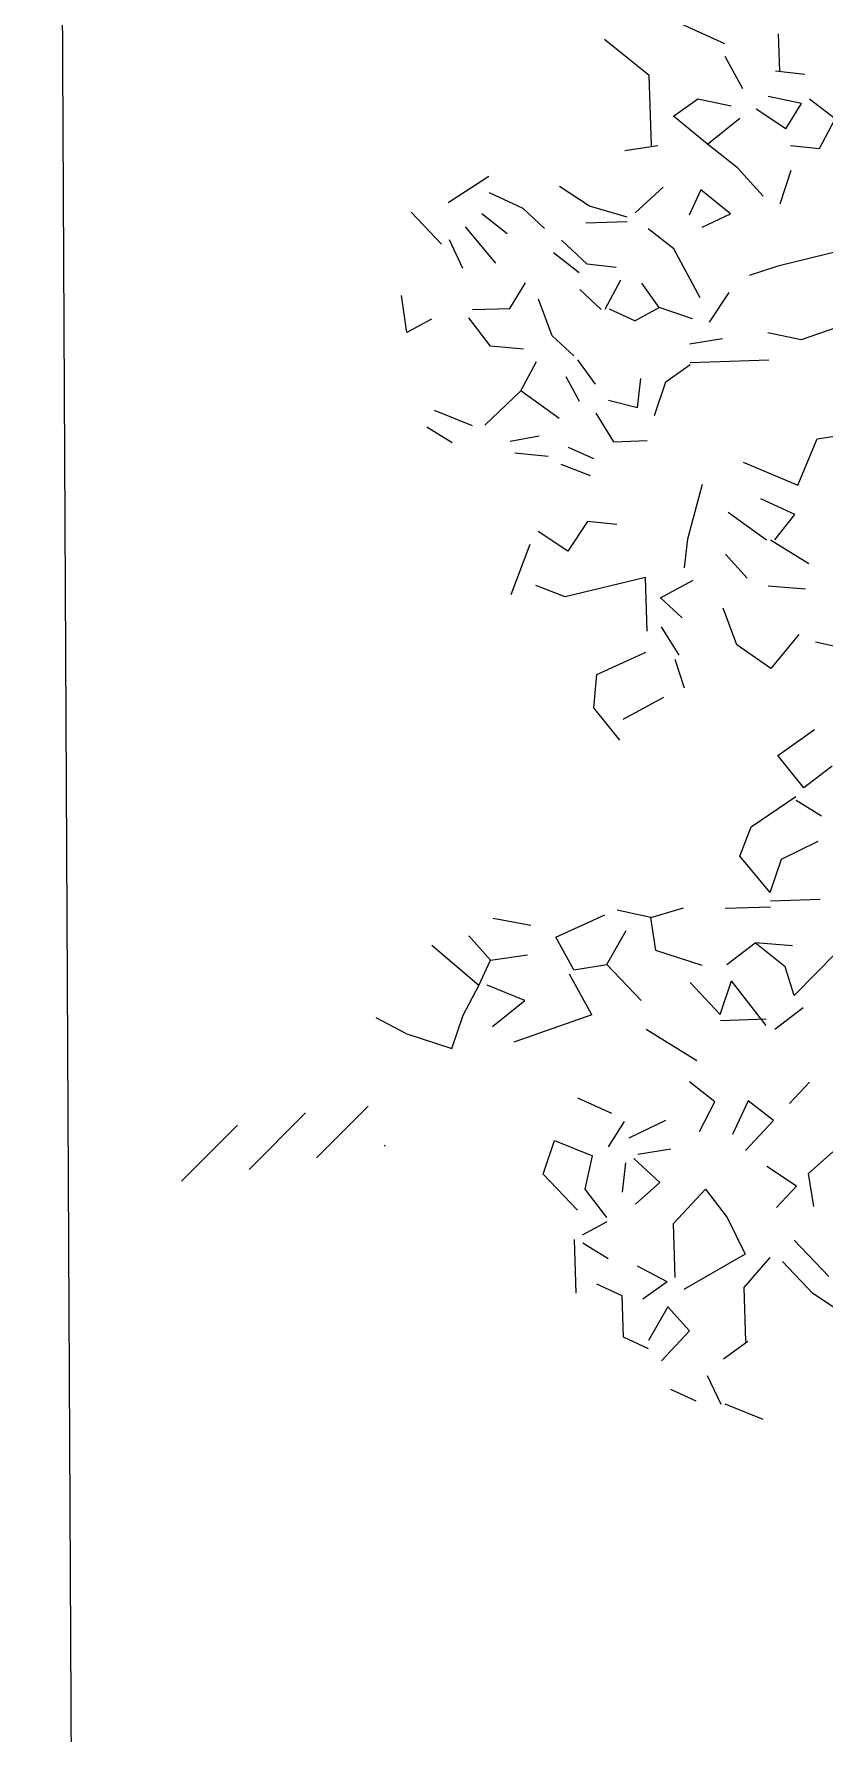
# Model space of a CAD drawing. Header units: metres. Extents: x 10 to 239, y 2 to 253.
# Drawn here: x 13.04 to 14.069, y 182.472 to 184.684 of the extents above; entities that cross this region are included whole.
import ezdxf

# ---------------------------------------------------------------- set-up
doc = ezdxf.new("R2010")
doc.units = ezdxf.units.M
doc.header["$MEASUREMENT"] = 0
doc.layers.add('0marcos', color=10, linetype='Continuous', plot=False)
doc.layers.add('bloques ARBOLES', color=7, linetype='Continuous', true_color=0xb8d897)

# ---------------------------------------------------------------- blocks, each defined once
blk = doc.blocks.new('arb-alz-77')
at = {"layer": 'bloques ARBOLES', "linetype": 'Continuous'}
for p, q in [((-5.7644, 8.8103), (-5.9163, 8.8798)), ((-5.5997, 8.7286), (-5.6035, 8.8406)), ((-5.9917, 8.7153), (-6.1262, 8.823)), ((-5.7101, 8.6751), (-5.7632, 8.7729)), ((-5.7101, 8.6751), (-5.7632, 8.7729)), ((-5.5247, 8.7186), (-5.6123, 8.7281)), ((-5.9846, 8.5039), (-5.9917, 8.7153)), ((-5.9846, 8.5039), (-5.9917, 8.7153)), ((-5.9846, 8.5039), (-5.9917, 8.7153)), ((-5.9846, 8.5039), (-5.9917, 8.7153)), ((-5.9191, 8.5933), (-5.8461, 8.6456)), ((-5.9191, 8.5933), (-5.8461, 8.6456)), ((-5.8461, 8.6456), (-5.7457, 8.6241)), ((-5.8461, 8.6456), (-5.7457, 8.6241)), ((-5.8461, 8.6456), (-5.7457, 8.6241)), ((-5.8461, 8.6456), (-5.7457, 8.6241)), ((-5.5342, 8.6312), (-5.6346, 8.6527)), ((-5.5342, 8.6312), (-5.6346, 8.6527)), ((-5.5342, 8.6312), (-5.6346, 8.6527)), ((-5.5342, 8.6312), (-5.6346, 8.6527)), ((-5.5815, 8.5549), (-5.5342, 8.6312)), ((-5.5815, 8.5549), (-5.5342, 8.6312)), ((-5.433, 8.5848), (-5.5098, 8.6445)), ((-5.433, 8.5848), (-5.5098, 8.6445)), ((-5.8165, 8.5096), (-5.9191, 8.5933)), ((-5.8165, 8.5096), (-5.9191, 8.5933)), ((-5.8165, 8.5096), (-5.9191, 8.5933)), ((-5.8165, 8.5096), (-5.9191, 8.5933)), ((-5.8165, 8.5096), (-5.9191, 8.5933)), ((-5.8165, 8.5096), (-5.7196, 8.5876)), ((-5.5815, 8.5549), (-5.6707, 8.614)), ((-5.4798, 8.4959), (-5.433, 8.5848)), ((-5.9659, 8.5045), (-6.065, 8.4887)), ((-5.727, 8.4378), (-5.8165, 8.5096)), ((-5.727, 8.4378), (-5.8165, 8.5096)), ((-5.5674, 8.5054), (-5.4798, 8.4959)), ((-5.5674, 8.5054), (-5.4798, 8.4959)), ((-5.5674, 8.5054), (-5.4798, 8.4959)), ((-5.5674, 8.5054), (-5.4798, 8.4959)), ((-5.6494, 8.3533), (-5.727, 8.4378)), ((-5.5988, 8.33), (-5.5649, 8.4309)), ((-5.5988, 8.33), (-5.5649, 8.4309)), ((-5.5988, 8.33), (-5.5649, 8.4309)), ((-5.5988, 8.33), (-5.5649, 8.4309)), ((-5.5988, 8.33), (-5.5649, 8.4309)), ((-6.5954, 8.3338), (-6.4734, 8.4126)), ((-6.5954, 8.3338), (-6.4734, 8.4126)), ((-6.1715, 8.3232), (-6.2608, 8.3825)), ((-6.1715, 8.3232), (-6.2608, 8.3825)), ((-6.0339, 8.3029), (-5.9493, 8.3805)), ((-6.0339, 8.3029), (-5.9493, 8.3805)), ((-5.8369, 8.3718), (-5.8717, 8.2959)), ((-5.7472, 8.3001), (-5.8369, 8.3718)), ((-5.7472, 8.3001), (-5.8369, 8.3718)), ((-5.7472, 8.3001), (-5.8369, 8.3718)), ((-6.3706, 8.3164), (-6.4717, 8.3628)), ((-6.0582, 8.2897), (-6.1715, 8.3232)), ((-6.0582, 8.2897), (-6.1715, 8.3232)), ((-6.616, 8.2085), (-6.7065, 8.305)), ((-6.616, 8.2085), (-6.7065, 8.305)), ((-6.616, 8.2085), (-6.7065, 8.305)), ((-6.616, 8.2085), (-6.7065, 8.305)), ((-6.4179, 8.2401), (-6.4946, 8.2998)), ((-6.3064, 8.2563), (-6.3706, 8.3164)), ((-6.1822, 8.273), (-6.0579, 8.2772)), ((-6.1822, 8.273), (-6.0579, 8.2772)), ((-5.8331, 8.2599), (-5.7472, 8.3001)), ((-6.5513, 8.1359), (-6.5916, 8.2218)), ((-6.4522, 8.1517), (-6.5431, 8.2608)), ((-6.4522, 8.1517), (-6.5431, 8.2608)), ((-6.4522, 8.1517), (-6.5431, 8.2608)), ((-6.178, 8.1486), (-6.2553, 8.2207)), ((-5.9182, 8.1947), (-5.9949, 8.2544)), ((-5.1355, 8.2585), (-5.605, 8.1431)), ((-6.2022, 8.1229), (-6.2789, 8.1825)), ((-6.2022, 8.1229), (-6.2789, 8.1825)), ((-5.8384, 8.0479), (-5.9182, 8.1947)), ((-5.8384, 8.0479), (-5.9182, 8.1947)), ((-5.8384, 8.0479), (-5.9182, 8.1947)), ((-5.8384, 8.0479), (-5.9182, 8.1947)), ((-5.8384, 8.0479), (-5.9182, 8.1947)), ((-5.8384, 8.0479), (-5.9182, 8.1947)), ((-6.0906, 8.1391), (-6.178, 8.1486)), ((-6.0906, 8.1391), (-6.178, 8.1486)), ((-6.0906, 8.1391), (-6.178, 8.1486)), ((-5.605, 8.1431), (-5.6911, 8.1152)), ((-5.605, 8.1431), (-5.6911, 8.1152)), ((-6.4103, 8.0161), (-6.3631, 8.0925)), ((-6.1362, 8.013), (-6.2005, 8.0731)), ((-6.1362, 8.013), (-6.2005, 8.0731)), ((-6.1362, 8.013), (-6.2005, 8.0731)), ((-6.1237, 8.0134), (-6.0768, 8.1022)), ((-5.9619, 8.0189), (-6.0142, 8.0918)), ((-5.9619, 8.0189), (-6.0142, 8.0918)), ((-5.811, 7.9742), (-5.7518, 8.0633)), ((-5.811, 7.9742), (-5.7518, 8.0633)), ((-5.1043, 8.0727), (-5.5352, 7.9212)), ((-6.7192, 7.9435), (-6.7354, 8.055)), ((-6.5223, 8.0124), (-6.4103, 8.0161)), ((-6.2829, 7.9333), (-6.324, 8.0439)), ((-6.2829, 7.9333), (-6.324, 8.0439)), ((-6.0353, 7.979), (-6.1112, 8.0138)), ((-6.0353, 7.979), (-5.9619, 8.0189)), ((-6.0353, 7.979), (-5.9619, 8.0189)), ((-5.8612, 7.9849), (-5.9619, 8.0189)), ((-5.8612, 7.9849), (-5.9619, 8.0189)), ((-6.6459, 7.9833), (-6.7192, 7.9435)), ((-6.6459, 7.9833), (-6.7192, 7.9435)), ((-6.6459, 7.9833), (-6.7192, 7.9435)), ((-6.6459, 7.9833), (-6.7192, 7.9435)), ((-6.6459, 7.9833), (-6.7192, 7.9435)), ((-6.4688, 7.9021), (-6.5339, 7.9872)), ((-6.4688, 7.9021), (-6.5339, 7.9872)), ((-6.2186, 7.8731), (-6.2829, 7.9333)), ((-6.2186, 7.8731), (-6.2829, 7.9333)), ((-6.2186, 7.8731), (-6.2829, 7.9333)), ((-6.2186, 7.8731), (-6.2829, 7.9333)), ((-6.2186, 7.8731), (-6.2829, 7.9333)), ((-5.8711, 7.9099), (-5.7719, 7.9256)), ((-5.8711, 7.9099), (-5.7719, 7.9256)), ((-5.8711, 7.9099), (-5.7719, 7.9256)), ((-5.5352, 7.9212), (-5.6356, 7.9426)), ((-6.3688, 7.893), (-6.4688, 7.9021)), ((-6.3688, 7.893), (-6.4688, 7.9021)), ((-6.3688, 7.893), (-6.4688, 7.9021)), ((-6.1534, 7.7882), (-6.2057, 7.8611)), ((-6.1534, 7.7882), (-6.2057, 7.8611)), ((-6.1534, 7.7882), (-6.2057, 7.8611)), ((-6.1534, 7.7882), (-6.2057, 7.8611)), ((-5.8692, 7.8538), (-5.6329, 7.8618)), ((-6.377, 7.7681), (-6.3302, 7.8569)), ((-6.377, 7.7681), (-6.3302, 7.8569)), ((-6.377, 7.7681), (-6.3302, 7.8569)), ((-6.377, 7.7681), (-6.3302, 7.8569)), ((-6.377, 7.7681), (-6.3302, 7.8569)), ((-6.2015, 7.7368), (-6.2414, 7.8101)), ((-5.942, 7.7954), (-5.869, 7.8477)), ((-6.4856, 7.6649), (-6.377, 7.7681)), ((-6.4856, 7.6649), (-6.377, 7.7681)), ((-6.4856, 7.6649), (-6.377, 7.7681)), ((-6.4856, 7.6649), (-6.377, 7.7681)), ((-6.262, 7.6849), (-6.377, 7.7681)), ((-6.262, 7.6849), (-6.377, 7.7681)), ((-6.262, 7.6849), (-6.377, 7.7681)), ((-6.0266, 7.7177), (-6.0171, 7.8053)), ((-6.0266, 7.7177), (-6.0171, 7.8053)), ((-6.0266, 7.7177), (-6.0171, 7.8053)), ((-6.0266, 7.7177), (-6.0171, 7.8053)), ((-5.976, 7.6945), (-5.942, 7.7954)), ((-5.976, 7.6945), (-5.942, 7.7954)), ((-6.5229, 7.6636), (-6.6367, 7.7096)), ((-6.5229, 7.6636), (-6.6367, 7.7096)), ((-6.0266, 7.7177), (-6.1144, 7.7397)), ((-6.0266, 7.7177), (-6.1144, 7.7397)), ((-6.5834, 7.6117), (-6.6598, 7.659)), ((-6.5834, 7.6117), (-6.6598, 7.659)), ((-6.5834, 7.6117), (-6.6598, 7.659)), ((-6.0978, 7.6156), (-6.1506, 7.7011)), ((-6.0978, 7.6156), (-6.1506, 7.7011)), ((-6.0978, 7.6156), (-6.1506, 7.7011)), ((-6.0978, 7.6156), (-6.1506, 7.7011)), ((-6.0978, 7.6156), (-6.1506, 7.7011)), ((-6.0978, 7.6156), (-6.1506, 7.7011)), ((-6.4093, 7.6177), (-6.3225, 7.6329)), ((-6.4093, 7.6177), (-6.3225, 7.6329)), ((-6.4093, 7.6177), (-6.3225, 7.6329)), ((-6.0978, 7.6156), (-5.9983, 7.6189)), ((-6.0978, 7.6156), (-5.9983, 7.6189)), ((-6.0978, 7.6156), (-5.9983, 7.6189)), ((-5.5454, 7.4849), (-5.4877, 7.6238)), ((-5.5454, 7.4849), (-5.4877, 7.6238)), ((-5.4877, 7.6238), (-5.3887, 7.6396)), ((-6.2956, 7.5716), (-6.3956, 7.5807)), ((-6.2956, 7.5716), (-6.3956, 7.5807)), ((-6.1583, 7.5639), (-6.2343, 7.5985)), ((-5.7096, 7.5541), (-5.5454, 7.4849)), ((-5.7096, 7.5541), (-5.5454, 7.4849)), ((-6.2575, 7.5479), (-6.169, 7.5136)), ((-6.2575, 7.5479), (-6.169, 7.5136)), ((-5.8762, 7.3242), (-5.8319, 7.4876)), ((-5.6394, 7.3197), (-5.7543, 7.4031)), ((-5.5548, 7.3974), (-5.656, 7.4438)), ((-6.177, 7.3763), (-6.2362, 7.2872)), ((-6.177, 7.3763), (-6.2362, 7.2872)), ((-6.177, 7.3763), (-6.2362, 7.2872)), ((-6.0894, 7.3668), (-6.177, 7.3763)), ((-6.0894, 7.3668), (-6.177, 7.3763)), ((-6.0894, 7.3668), (-6.177, 7.3763)), ((-5.6145, 7.3207), (-5.5548, 7.3974)), ((-5.6145, 7.3207), (-5.5548, 7.3974)), ((-5.6145, 7.3207), (-5.5548, 7.3974)), ((-6.4062, 7.1568), (-6.349, 7.3082)), ((-6.2362, 7.2872), (-6.3253, 7.3464)), ((-5.8858, 7.2367), (-5.8762, 7.3242)), ((-5.8858, 7.2367), (-5.8762, 7.3242)), ((-5.8858, 7.2367), (-5.8762, 7.3242)), ((-5.8858, 7.2367), (-5.8762, 7.3242)), ((-5.8858, 7.2367), (-5.8762, 7.3242)), ((-5.8858, 7.2367), (-5.8762, 7.3242)), ((-5.8858, 7.2367), (-5.8762, 7.3242)), ((-5.5125, 7.2492), (-5.627, 7.3202)), ((-5.5125, 7.2492), (-5.627, 7.3202)), ((-5.6979, 7.2057), (-5.7625, 7.2783)), ((-6.0031, 7.2078), (-6.244, 7.1498)), ((-5.9976, 7.0461), (-6.0031, 7.2078)), ((-5.9976, 7.0461), (-6.0031, 7.2078)), ((-5.9575, 7.1471), (-5.8596, 7.2002)), ((-5.9575, 7.1471), (-5.8596, 7.2002)), ((-5.9575, 7.1471), (-5.8596, 7.2002)), ((-6.244, 7.1498), (-6.3323, 7.1842)), ((-6.244, 7.1498), (-6.3323, 7.1842)), ((-6.244, 7.1498), (-6.3323, 7.1842)), ((-5.8931, 7.087), (-5.9575, 7.1471)), ((-5.8931, 7.087), (-5.9575, 7.1471)), ((-5.8931, 7.087), (-5.9575, 7.1471)), ((-5.6348, 7.1829), (-5.5223, 7.1742)), ((-5.6348, 7.1829), (-5.5223, 7.1742)), ((-5.6348, 7.1829), (-5.5223, 7.1742)), ((-5.6348, 7.1829), (-5.5223, 7.1742)), ((-5.6348, 7.1829), (-5.5223, 7.1742)), ((-5.6348, 7.1829), (-5.5223, 7.1742)), ((-5.7284, 7.0053), (-5.7694, 7.1161)), ((-5.7284, 7.0053), (-5.7694, 7.1161)), ((-5.7284, 7.0053), (-5.7694, 7.1161)), ((-5.9018, 6.9746), (-5.9545, 7.06)), ((-5.6264, 6.9341), (-5.7284, 7.0053)), ((-5.5426, 7.0365), (-5.6264, 6.9341)), ((-5.5426, 7.0365), (-5.6264, 6.9341)), ((-5.3917, 6.9918), (-5.492, 7.0133)), ((-5.3917, 6.9918), (-5.492, 7.0133)), ((-6.1489, 6.9164), (-6.0017, 6.9836)), ((-6.1489, 6.9164), (-6.0017, 6.9836)), ((-5.886, 6.8755), (-5.9138, 6.9618)), ((-5.886, 6.8755), (-5.9138, 6.9618)), ((-5.886, 6.8755), (-5.9138, 6.9618)), ((-6.1581, 6.8164), (-6.1489, 6.9164)), ((-6.1581, 6.8164), (-6.1489, 6.9164)), ((-6.0696, 6.782), (-5.9473, 6.8485)), ((-6.08, 6.7195), (-6.1581, 6.8164)), ((-6.08, 6.7195), (-6.1581, 6.8164)), ((-6.08, 6.7195), (-6.1581, 6.8164)), ((-6.08, 6.7195), (-6.1581, 6.8164)), ((-6.08, 6.7195), (-6.1581, 6.8164)), ((-6.08, 6.7195), (-6.1581, 6.8164)), ((-6.08, 6.7195), (-6.1581, 6.8164)), ((-6.08, 6.7195), (-6.1581, 6.8164)), ((-6.08, 6.7195), (-6.1581, 6.8164)), ((-6.08, 6.7195), (-6.1581, 6.8164)), ((-6.08, 6.7195), (-6.1581, 6.8164)), ((-6.08, 6.7195), (-6.1581, 6.8164)), ((-6.08, 6.7195), (-6.1581, 6.8164)), ((-5.6052, 6.6732), (-5.4957, 6.7516)), ((-5.527, 6.5762), (-5.6052, 6.6732)), ((-5.527, 6.5762), (-5.6052, 6.6732)), ((-5.527, 6.5762), (-5.6052, 6.6732)), ((-5.4421, 6.6413), (-5.527, 6.5762)), ((-5.685, 6.4587), (-5.5512, 6.5505)), ((-5.4744, 6.4908), (-5.5507, 6.5381)), ((-5.7194, 6.3705), (-5.685, 6.4587)), ((-5.7194, 6.3705), (-5.685, 6.4587)), ((-5.7194, 6.3705), (-5.685, 6.4587)), ((-5.5946, 6.3622), (-5.4844, 6.4157)), ((-5.5946, 6.3622), (-5.4844, 6.4157)), ((-5.6286, 6.2614), (-5.7194, 6.3705)), ((-5.6286, 6.2614), (-5.7194, 6.3705)), ((-5.6286, 6.2614), (-5.7194, 6.3705)), ((-5.6286, 6.2614), (-5.7194, 6.3705)), ((-5.6286, 6.2614), (-5.7194, 6.3705)), ((-5.6286, 6.2614), (-5.7194, 6.3705)), ((-5.6286, 6.2614), (-5.7194, 6.3705)), ((-5.6286, 6.2614), (-5.5946, 6.3622)), ((-5.6286, 6.2614), (-5.5946, 6.3622)), ((-5.6286, 6.2614), (-5.5946, 6.3622)), ((-5.6286, 6.2614), (-5.5946, 6.3622)), ((-5.6277, 6.2364), (-5.4785, 6.2415)), ((-6.3477, 6.1624), (-6.4606, 6.1834)), ((-6.2717, 6.1276), (-6.1245, 6.1948)), ((-6.2717, 6.1276), (-6.1245, 6.1948)), ((-6.2717, 6.1276), (-6.1245, 6.1948)), ((-6.2717, 6.1276), (-6.1245, 6.1948)), ((-5.9872, 6.187), (-6.0876, 6.2085)), ((-5.9872, 6.187), (-6.0876, 6.2085)), ((-5.9872, 6.187), (-5.8885, 6.2152)), ((-5.9872, 6.187), (-5.8885, 6.2152)), ((-5.9872, 6.187), (-5.8885, 6.2152)), ((-5.9872, 6.187), (-5.8885, 6.2152)), ((-5.9872, 6.187), (-5.8885, 6.2152)), ((-5.9715, 6.0879), (-5.9872, 6.187)), ((-5.9715, 6.0879), (-5.9872, 6.187)), ((-5.9715, 6.0879), (-5.9872, 6.187)), ((-5.6271, 6.2177), (-5.764, 6.2132)), ((-5.6271, 6.2177), (-5.764, 6.2132)), ((-5.6271, 6.2177), (-5.764, 6.2132)), ((-6.4688, 6.0585), (-6.5335, 6.1312)), ((-6.4688, 6.0585), (-6.5335, 6.1312)), ((-6.2186, 6.0297), (-6.2717, 6.1276)), ((-6.2186, 6.0297), (-6.2717, 6.1276)), ((-6.2186, 6.0297), (-6.2717, 6.1276)), ((-6.2186, 6.0297), (-6.2717, 6.1276)), ((-6.1194, 6.0455), (-6.0606, 6.1472)), ((-6.5036, 5.9827), (-6.6446, 6.1024)), ((-6.5036, 5.9827), (-6.6446, 6.1024)), ((-6.5036, 5.9827), (-6.6446, 6.1024)), ((-6.5036, 5.9827), (-6.6446, 6.1024)), ((-6.4688, 6.0585), (-6.3572, 6.0748)), ((-6.4688, 6.0585), (-6.3572, 6.0748)), ((-6.4688, 6.0585), (-6.3572, 6.0748)), ((-6.4688, 6.0585), (-6.3572, 6.0748)), ((-5.8329, 6.0428), (-5.9715, 6.0879)), ((-5.7583, 6.0453), (-5.6732, 6.1104)), ((-5.7583, 6.0453), (-5.6732, 6.1104)), ((-5.5609, 6.1017), (-5.6732, 6.1104)), ((-5.5837, 6.0387), (-5.6732, 6.1104)), ((-5.5609, 6.1017), (-5.6732, 6.1104)), ((-5.5609, 6.1017), (-5.6732, 6.1104)), ((-5.5837, 6.0387), (-5.6732, 6.1104)), ((-5.5837, 6.0387), (-5.6732, 6.1104)), ((-5.5559, 5.9524), (-5.4293, 6.0812)), ((-5.5559, 5.9524), (-5.4293, 6.0812)), ((-5.5559, 5.9524), (-5.4293, 6.0812)), ((-6.5036, 5.9827), (-6.4688, 6.0585)), ((-6.2186, 6.0297), (-6.1194, 6.0455)), ((-6.2186, 6.0297), (-6.1194, 6.0455)), ((-6.2186, 6.0297), (-6.1194, 6.0455)), ((-6.2186, 6.0297), (-6.1194, 6.0455)), ((-6.2186, 6.0297), (-6.1194, 6.0455)), ((-6.2186, 6.0297), (-6.1194, 6.0455)), ((-6.2186, 6.0297), (-6.1194, 6.0455)), ((-6.2186, 6.0297), (-6.1194, 6.0455)), ((-6.0162, 5.9369), (-6.1194, 6.0455)), ((-6.0162, 5.9369), (-6.1194, 6.0455)), ((-6.0162, 5.9369), (-6.1194, 6.0455)), ((-6.0162, 5.9369), (-6.1194, 6.0455)), ((-5.5559, 5.9524), (-5.5837, 6.0387)), ((-5.5559, 5.9524), (-5.5837, 6.0387)), ((-5.5559, 5.9524), (-5.5837, 6.0387)), ((-6.5503, 5.8938), (-6.5036, 5.9827)), ((-6.5503, 5.8938), (-6.5036, 5.9827)), ((-6.3649, 5.9375), (-6.4787, 5.9835)), ((-6.3649, 5.9375), (-6.4787, 5.9835)), ((-6.3649, 5.9375), (-6.4787, 5.9835)), ((-6.3649, 5.9375), (-6.4787, 5.9835)), ((-6.3649, 5.9375), (-6.4787, 5.9835)), ((-6.3649, 5.9375), (-6.4787, 5.9835)), ((-6.3649, 5.9375), (-6.4787, 5.9835)), ((-6.3649, 5.9375), (-6.4787, 5.9835)), ((-6.1642, 5.8945), (-6.2307, 6.0169)), ((-6.1642, 5.8945), (-6.2307, 6.0169)), ((-5.7781, 5.8951), (-5.8686, 5.9917)), ((-5.7781, 5.8951), (-5.8686, 5.9917)), ((-5.7781, 5.8951), (-5.8686, 5.9917)), ((-5.7781, 5.8951), (-5.8686, 5.9917)), ((-5.7781, 5.8951), (-5.8686, 5.9917)), ((-5.7781, 5.8951), (-5.7442, 5.996)), ((-5.7781, 5.8951), (-5.7442, 5.996)), ((-5.6401, 5.8624), (-5.7442, 5.996)), ((-5.6401, 5.8624), (-5.7442, 5.996)), ((-5.6401, 5.8624), (-5.7442, 5.996)), ((-5.6401, 5.8624), (-5.7442, 5.996)), ((-5.6401, 5.8624), (-5.7442, 5.996)), ((-6.462, 5.8595), (-6.3649, 5.9375)), ((-6.462, 5.8595), (-6.3649, 5.9375)), ((-6.462, 5.8595), (-6.3649, 5.9375)), ((-6.462, 5.8595), (-6.3649, 5.9375)), ((-6.462, 5.8595), (-6.3649, 5.9375)), ((-6.462, 5.8595), (-6.3649, 5.9375)), ((-6.462, 5.8595), (-6.3649, 5.9375)), ((-6.7229, 5.8383), (-6.8116, 5.8851)), ((-6.7229, 5.8383), (-6.8116, 5.8851)), ((-6.5843, 5.7932), (-6.5503, 5.8938)), ((-6.5843, 5.7932), (-6.5503, 5.8938)), ((-6.1642, 5.8945), (-6.3981, 5.8119)), ((-6.1642, 5.8945), (-6.3981, 5.8119)), ((-6.1642, 5.8945), (-6.3981, 5.8119)), ((-5.6406, 5.8811), (-5.7774, 5.8764)), ((-5.6406, 5.8811), (-5.7774, 5.8764)), ((-5.6406, 5.8811), (-5.7774, 5.8764)), ((-5.6406, 5.8811), (-5.7774, 5.8764)), ((-5.6147, 5.8508), (-5.5298, 5.9159)), ((-5.6147, 5.8508), (-5.5298, 5.9159)), ((-5.6147, 5.8508), (-5.5298, 5.9159)), ((-5.6147, 5.8508), (-5.5298, 5.9159)), ((-6.7229, 5.8383), (-6.5843, 5.7932)), ((-6.7229, 5.8383), (-6.5843, 5.7932)), ((-6.7229, 5.8383), (-6.5843, 5.7932)), ((-5.8482, 5.7557), (-6.0008, 5.8502)), ((-5.7942, 5.633), (-5.8709, 5.6927)), ((-5.7942, 5.633), (-5.8709, 5.6927)), ((-5.7942, 5.633), (-5.8709, 5.6927)), ((-5.7942, 5.633), (-5.8709, 5.6927)), ((-5.5699, 5.6281), (-5.5098, 5.6923)), ((-5.5699, 5.6281), (-5.5098, 5.6923)), ((-6.9906, 5.4651), (-6.8359, 5.6197)), ((-6.1043, 5.5976), (-6.2056, 5.644)), ((-6.1043, 5.5976), (-6.2056, 5.644)), ((-5.841, 5.5443), (-5.7942, 5.633)), ((-5.841, 5.5443), (-5.7942, 5.633)), ((-5.841, 5.5443), (-5.7942, 5.633)), ((-5.6947, 5.6363), (-5.7411, 5.5351)), ((-5.618, 5.5767), (-5.6947, 5.6363)), ((-5.618, 5.5767), (-5.6947, 5.6363)), ((-5.618, 5.5767), (-5.6947, 5.6363)), ((-7.1937, 5.4299), (-7.024, 5.5996)), ((-6.1135, 5.4977), (-6.0662, 5.5739)), ((-6.0522, 5.5246), (-5.9419, 5.5781)), ((-5.7021, 5.4867), (-5.618, 5.5767)), ((-5.7021, 5.4867), (-5.618, 5.5767)), ((-6.31, 5.4163), (-6.276, 5.517)), ((-6.31, 5.4163), (-6.276, 5.517)), ((-6.31, 5.4163), (-6.276, 5.517)), ((-6.31, 5.4163), (-6.276, 5.517)), ((-6.31, 5.4163), (-6.276, 5.517)), ((-6.31, 5.4163), (-6.276, 5.517)), ((-6.31, 5.4163), (-6.276, 5.517)), ((-6.276, 5.517), (-6.1624, 5.4711)), ((-6.276, 5.517), (-6.1624, 5.4711)), ((-6.276, 5.517), (-6.1624, 5.4711)), ((-6.7875, 5.5002), (-6.7848, 5.503)), ((-6.184, 5.3707), (-6.1624, 5.4711)), ((-5.9603, 5.3908), (-6.0375, 5.4628)), ((-5.9603, 5.3908), (-6.0375, 5.4628)), ((-5.9603, 5.3908), (-6.0375, 5.4628)), ((-5.9603, 5.3908), (-6.0375, 5.4628)), ((-5.9603, 5.3908), (-6.0375, 5.4628)), ((-6.0255, 5.4758), (-5.9264, 5.4915)), ((-5.5129, 5.4182), (-5.4403, 5.483)), ((-6.2067, 5.3077), (-6.31, 5.4163)), ((-6.0716, 5.3619), (-6.062, 5.4496)), ((-6.0716, 5.3619), (-6.062, 5.4496)), ((-6.0716, 5.3619), (-6.062, 5.4496)), ((-6.0716, 5.3619), (-6.062, 5.4496)), ((-6.0716, 5.3619), (-6.062, 5.4496)), ((-6.0716, 5.3619), (-6.062, 5.4496)), ((-6.0716, 5.3619), (-6.062, 5.4496)), ((-5.549, 5.3796), (-5.6381, 5.439)), ((-5.549, 5.3796), (-5.6381, 5.439)), ((-5.4972, 5.3191), (-5.5129, 5.4182)), ((-5.4972, 5.3191), (-5.5129, 5.4182)), ((-6.1188, 5.2857), (-6.184, 5.3707)), ((-6.1188, 5.2857), (-6.184, 5.3707)), ((-6.0329, 5.326), (-5.9603, 5.3908)), ((-6.0329, 5.326), (-5.9603, 5.3908)), ((-6.0329, 5.326), (-5.9603, 5.3908)), ((-5.9189, 5.2676), (-5.8228, 5.3704)), ((-5.9189, 5.2676), (-5.8228, 5.3704)), ((-5.9189, 5.2676), (-5.8228, 5.3704)), ((-5.9189, 5.2676), (-5.8228, 5.3704)), ((-5.8228, 5.3704), (-5.7575, 5.2855)), ((-5.8228, 5.3704), (-5.7575, 5.2855)), ((-5.8228, 5.3704), (-5.7575, 5.2855)), ((-5.8228, 5.3704), (-5.7575, 5.2855)), ((-5.8228, 5.3704), (-5.7575, 5.2855)), ((-5.8228, 5.3704), (-5.7575, 5.2855)), ((-5.6091, 5.3153), (-5.549, 5.3796)), ((-6.1917, 5.2334), (-6.1183, 5.2733)), ((-6.1917, 5.2334), (-6.1183, 5.2733)), ((-6.1917, 5.2334), (-6.1183, 5.2733)), ((-5.9134, 5.1058), (-5.9189, 5.2676)), ((-5.9134, 5.1058), (-5.9189, 5.2676)), ((-5.9134, 5.1058), (-5.9189, 5.2676)), ((-5.9134, 5.1058), (-5.9189, 5.2676)), ((-5.9134, 5.1058), (-5.9189, 5.2676)), ((-5.7575, 5.2855), (-5.7039, 5.1751)), ((-5.7575, 5.2855), (-5.7039, 5.1751)), ((-5.7575, 5.2855), (-5.7039, 5.1751)), ((-6.2107, 5.0584), (-6.2162, 5.2201)), ((-6.1145, 5.1613), (-6.1909, 5.2085)), ((-6.1145, 5.1613), (-6.1909, 5.2085)), ((-6.1145, 5.1613), (-6.1909, 5.2085)), ((-5.4526, 5.1089), (-5.556, 5.2175)), ((-5.4526, 5.1089), (-5.556, 5.2175)), ((-5.7039, 5.1751), (-5.8873, 5.0694)), ((-5.7039, 5.1751), (-5.8873, 5.0694)), ((-5.7039, 5.1751), (-5.8873, 5.0694)), ((-5.7069, 5.0754), (-5.6289, 5.1653)), ((-5.7069, 5.0754), (-5.6289, 5.1653)), ((-5.5007, 5.0575), (-5.5912, 5.154)), ((-5.5007, 5.0575), (-5.5912, 5.154)), ((-5.5007, 5.0575), (-5.5912, 5.154)), ((-5.5007, 5.0575), (-5.5912, 5.154)), ((-5.5007, 5.0575), (-5.5912, 5.154)), ((-5.5007, 5.0575), (-5.5912, 5.154)), ((-5.9379, 5.0926), (-6.0266, 5.1393)), ((-5.9379, 5.0926), (-6.0266, 5.1393)), ((-5.9379, 5.0926), (-6.0266, 5.1393)), ((-5.9379, 5.0926), (-6.0266, 5.1393)), ((-5.9379, 5.0926), (-6.0266, 5.1393)), ((-5.9379, 5.0926), (-6.0266, 5.1393)), ((-6.0734, 5.0506), (-6.1494, 5.0854)), ((-6.0734, 5.0506), (-6.1494, 5.0854)), ((-6.0734, 5.0506), (-6.1494, 5.0854)), ((-6.0734, 5.0506), (-6.1494, 5.0854)), ((-5.9379, 5.0926), (-6.0108, 5.0403)), ((-5.7014, 4.9137), (-5.7069, 5.0754)), ((-5.7014, 4.9137), (-5.7069, 5.0754)), ((-5.4114, 4.9981), (-5.5007, 5.0575)), ((-5.4114, 4.9981), (-5.5007, 5.0575)), ((-6.0692, 4.9262), (-6.0734, 5.0506)), ((-6.0692, 4.9262), (-6.0734, 5.0506)), ((-5.9354, 5.0178), (-5.9942, 4.9162)), ((-5.8706, 4.9454), (-5.9354, 5.0178)), ((-5.8706, 4.9454), (-5.9354, 5.0178)), ((-5.8706, 4.9454), (-5.9354, 5.0178)), ((-5.9934, 4.8913), (-6.0692, 4.9262)), ((-5.9934, 4.8913), (-6.0692, 4.9262)), ((-5.9934, 4.8913), (-6.0692, 4.9262)), ((-5.9934, 4.8913), (-6.0692, 4.9262)), ((-5.9548, 4.8553), (-5.8706, 4.9454)), ((-5.9548, 4.8553), (-5.8706, 4.9454)), ((-5.9548, 4.8553), (-5.8706, 4.9454)), ((-5.7682, 4.8616), (-5.6951, 4.9139)), ((-5.7682, 4.8616), (-5.6951, 4.9139)), ((-5.7759, 4.7244), (-5.8163, 4.8101)), ((-5.7759, 4.7244), (-5.8163, 4.8101)), ((-5.851, 4.7343), (-5.9269, 4.769)), ((-5.851, 4.7343), (-5.9269, 4.769)), ((-5.851, 4.7343), (-5.9269, 4.769)), ((-5.851, 4.7343), (-5.9269, 4.769)), ((-5.851, 4.7343), (-5.9269, 4.769)), ((-5.851, 4.7343), (-5.9269, 4.769)), ((-5.851, 4.7343), (-5.9269, 4.769)), ((-5.6499, 4.6788), (-5.7635, 4.7247)), ((-5.6499, 4.6788), (-5.7635, 4.7247)), ((-5.6499, 4.6788), (-5.7635, 4.7247)), ((-5.6499, 4.6788), (-5.7635, 4.7247)), ((-5.6499, 4.6788), (-5.7635, 4.7247)), ((-5.6499, 4.6788), (-5.7635, 4.7247))]:
    blk.add_line(p, q, dxfattribs=at)
at = {"layer": 'bloques ARBOLES', "color": 72, "linetype": 'Continuous'}
blk.add_line((-7.3968, 5.3947), (-7.2284, 5.5631), dxfattribs=at)

msp = doc.modelspace()

# ---------------------------------------------------------------- linework, layer by layer
at = {"layer": '0marcos'}
msp.add_lwpolyline([(13.04043, 191.99206), (105.036, 191.99206), (105.20094, 159.56248), (13.20537, 159.56248)], close=True, dxfattribs=at)

# ---------------------------------------------------------------- block references
at = {"layer": 'bloques ARBOLES', "color": 2, "xscale": 0.433568186266492, "yscale": 0.433568186266492, "zscale": 0.433568186266492}
msp.add_blockref('arb-alz-77', (16.43939, 180.85149), dxfattribs=at)

doc.saveas('drawing.dxf')
